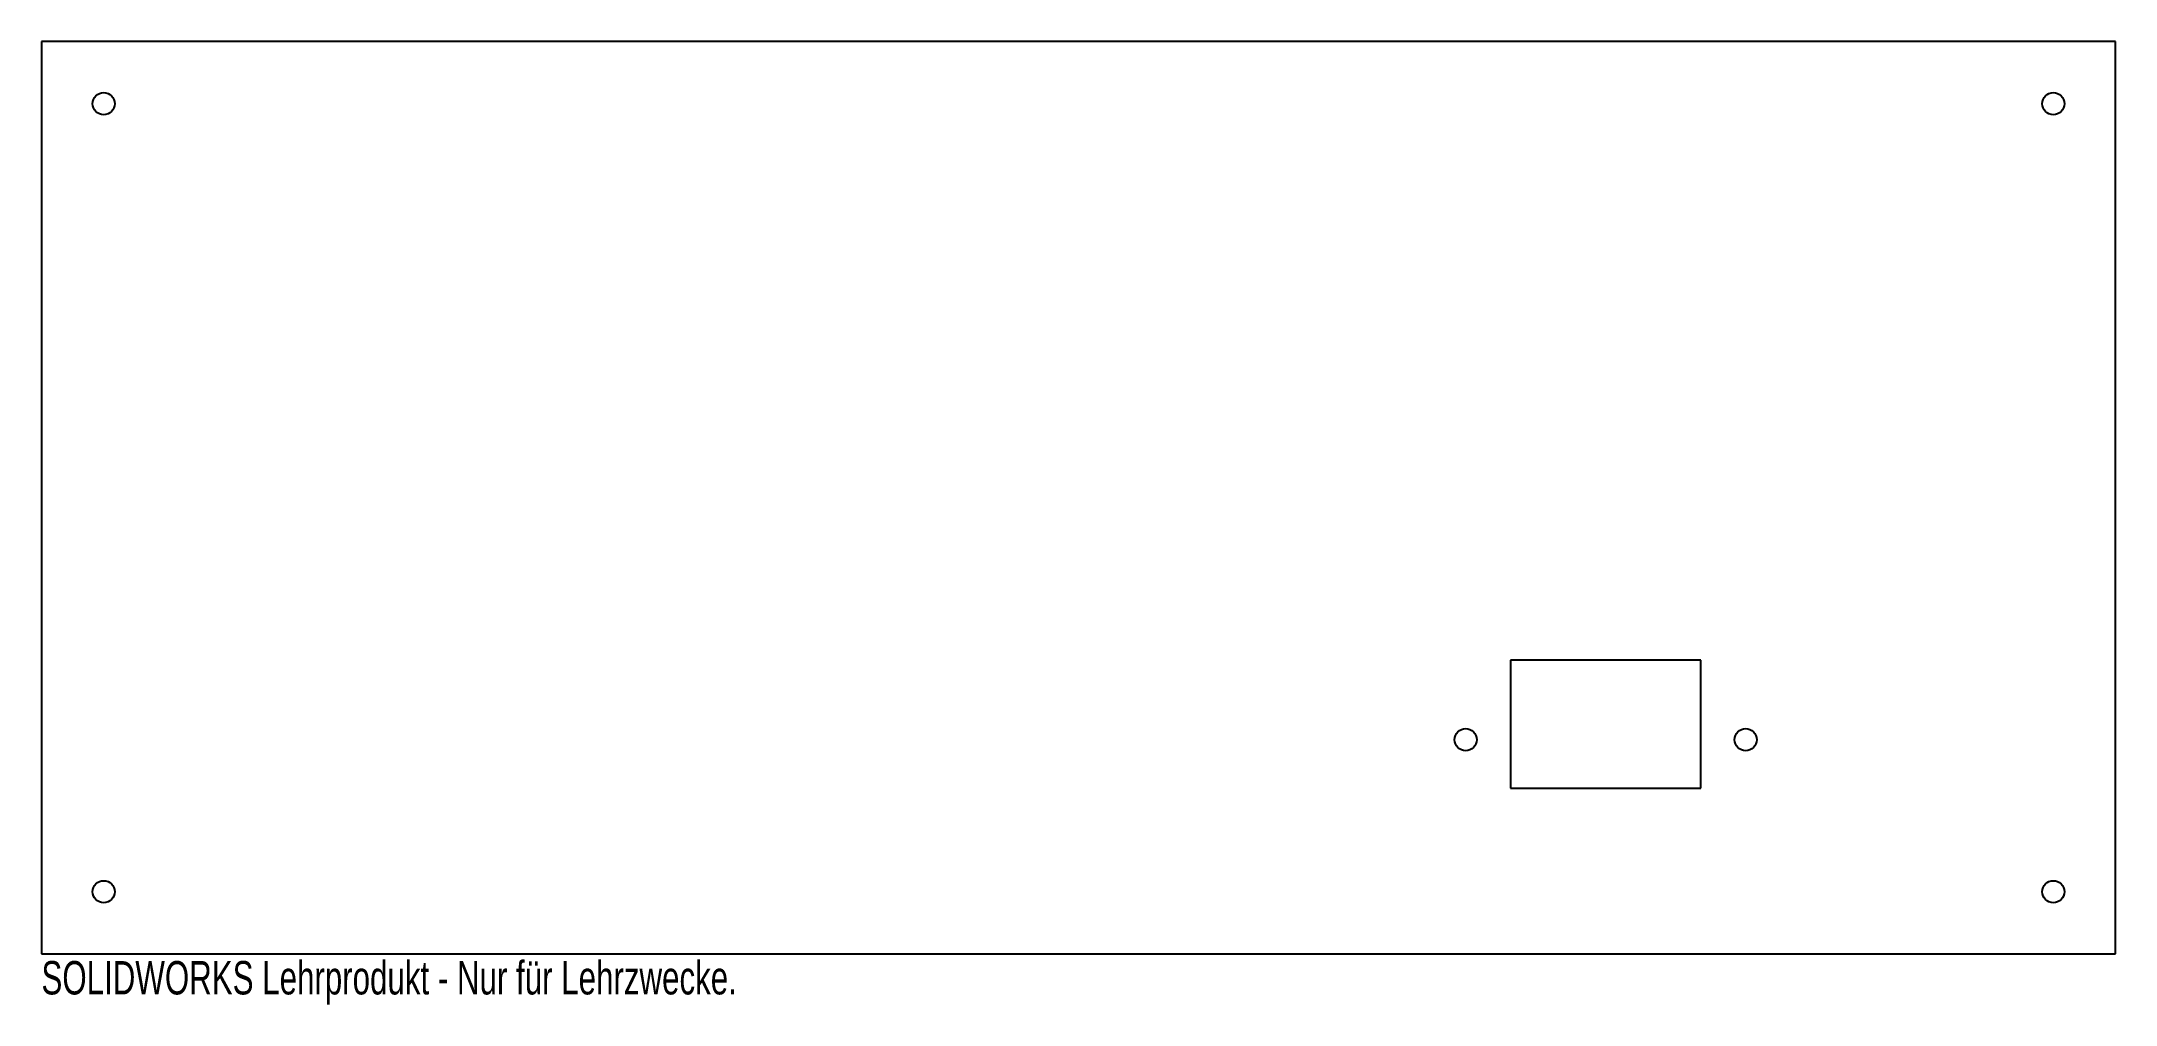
# Model space of a CAD drawing. Header units: millimetres. Extents: x 0 to 300, y -7 to 132.
import ezdxf

# ---------------------------------------------------------------- set-up
doc = ezdxf.new("R2010")
doc.units = ezdxf.units.MM
doc.styles.add('SLDTEXTSTYLE0', font='TXT', dxfattribs={"width": 0.7})

msp = doc.modelspace()

# ---------------------------------------------------------------- linework, layer by layer
at = {"color": 7, "linetype": 'Continuous', "lineweight": 25}
for p, q in [((300, 132), (0, 132)), ((0, 132), (0, 0)), ((300, 0), (300, 132)), ((240, 42.5), (212.5, 42.5)), ((212.5, 42.5), (212.5, 24)), ((240, 24), (240, 42.5)), ((212.5, 24), (240, 24)), ((0, 0), (300, 0))]:
    msp.add_line(p, q, dxfattribs=at)
for centre in [(9, 123), (291, 123), (206, 31), (246.5, 31), (9, 9), (291, 9)]:
    msp.add_circle(centre, 1.6, dxfattribs=at)

# ---------------------------------------------------------------- texts
at = {"color": 7, "linetype": 'Continuous', "insert": (0, -1.02), "char_height": 4.8336, "attachment_point": 1, "style": 'SLDTEXTSTYLE0'}
msp.add_mtext('SOLIDWORKS Lehrprodukt - Nur für Lehrzwecke.', dxfattribs=at)

doc.saveas('drawing.dxf')
